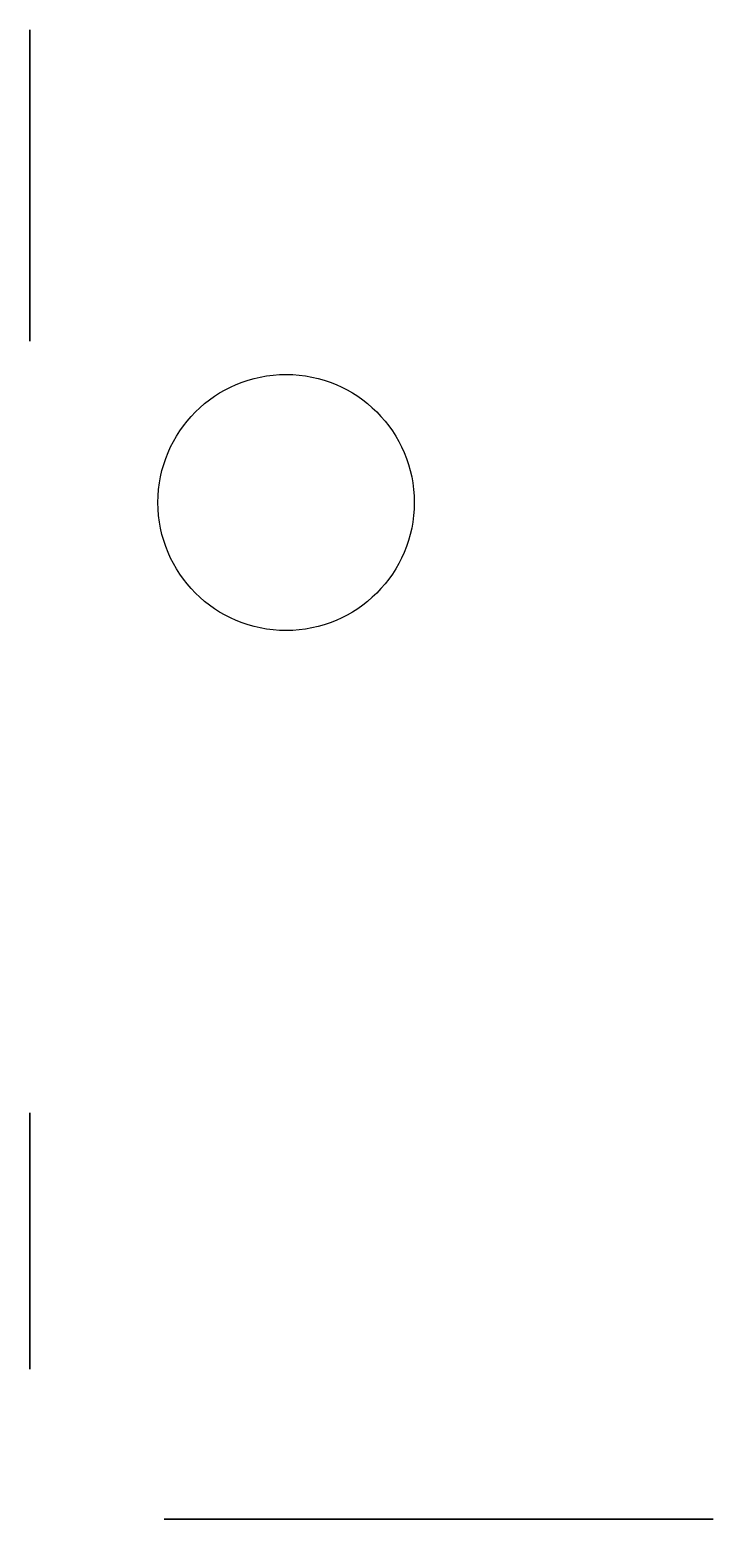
# Model space of a CAD drawing. Header units: millimetres. Extents: x 0 to 267, y 0 to 581.
import ezdxf

# ---------------------------------------------------------------- set-up
doc = ezdxf.new("R2010")
doc.units = ezdxf.units.MM

msp = doc.modelspace()

# ---------------------------------------------------------------- linework, layer by layer
at = {"extrusion": (0, -1, 0)}
for points in [[(107.16, -39.83), (52.48, -39.83), (52.48, 0), (107.16, 0)], [(107.16, -39.83), (266.72, -39.83), (266.72, 88.81), (107.16, 88.81)]]:
    msp.add_lwpolyline(points, close=True, dxfattribs=at)
at = {"extrusion": (1, 0, 0)}
for centre, radius in [((520.59, 0, 0.09), 60.77), ((108.61, 75.73, 0.09), 50)]:
    msp.add_circle(centre, radius, dxfattribs=at)
msp.add_circle((100.09, 396.85), 50)

doc.saveas('drawing.dxf')
